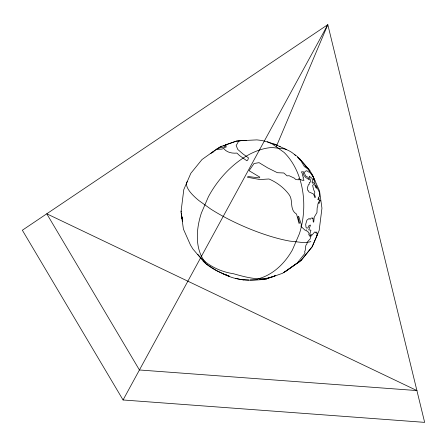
<?xml version="1.0" encoding="UTF-8"?>
<svg xmlns="http://www.w3.org/2000/svg" width="447" height="447" viewBox="0 0 447 447"><rect width="100%" height="100%" fill="white"/><g stroke="black" fill="none" stroke-linecap="round" stroke-linejoin="round"><path stroke-width="0.67" d="M276.352 146.465L327.813 24.635L424.65 422.365L123.065 399.976L22.35 230.227L327.824 24.635L123.065 399.976M283.677 272.709L297.294 262.942L304.709 253.611L305.038 252.801L304.603 251.901C306.217 249.432 304.508 245.816 307.011 243.827L307 242.9L308.156 241.034L310.078 239.039L311.19 235.474L310.665 235.519L310.039 236.429L308.737 234.586L309.05 233.68L308.62 232.149L307.184 231.607L306.48 229.875L305.29 230.412L300.965 226.422L301.379 224.746L298.652 216.259L297.92 216.817L299.551 222.997L299.065 223.494L296.54 214.102L294.433 212.459C289.913 207.179 293.115 200.077 289.136 194.696C284.102 187.813 276.81 182.337 268.965 178.984L259.947 179.554L247.431 177.247L247.99 176.509L259.204 177.895L259.802 177.129L249.096 170.72L254.047 163.496L259.059 162.663L267.747 167.91L277.375 172.704L283.8 172.983L287.086 175.861L289.131 175.721L294.623 178.297L295.433 179.353L296.434 179.588L298.428 179.806L298.529 178.766L302.088 180.214L303.977 180.42L302.982 177.867L303.535 177.722L302.608 175.637L302.608 174.269L301.429 171.832L303.569 171.804L303.479 174.85L305.698 177.42L309.397 179.901L308.005 177.319L305.631 175.894L304.625 173.671L304.552 172.492L305.145 171.352L306.765 170.715L308.626 172.022L309.944 172.318L313.319 176.694L313.878 179.158L313.207 178.118L313.347 178.884L314.37 180.689L315.046 183.734L314.464 183.913L313.179 182.437L312.419 183.214L312.017 181.745L312.833 181.102L311.967 178.28L309.307 176.224L309.179 177.224L310.235 179.37L310.436 181.236L310.235 182.292L309.408 182.37L309.045 184.65L308.424 184.65L307.279 188.293L307.659 190.361L308.223 190.439L308.832 191.88L313.313 193.875L314.61 196.496L314.582 197.401L315.493 197.311L314.442 194.316L314.817 192.087L313.632 189.74L312.643 185.376L313.766 184.466L315.135 185.466L315.772 187.544L316.549 188.232L315.683 184.7L319.499 192.579L319.538 196.607L318.627 197.177L317.957 199.664L318.934 197.859L319.214 200.558L319.655 201.027L320.002 200.133L320.102 200.887L318.957 203.592L318.784 201.714L317.851 204.178L317.739 206.335L317.169 207.788L316.945 212.643L314.241 217.141L313.733 222.053L313.28 222.07L312.995 217.963L312.436 218.477L312.274 217.946L311.129 218.142L310.129 219.36L309.101 218.505L306.899 220.17L305.687 224.344L306.011 227.361L306.804 228.154L307.938 227.909L309.117 225.366L310.503 225.098L308.737 229.853L310.894 230.199L309.939 233.937L310.184 235.2L311.615 234.591L311.838 235.284L314.71 231.971L315.476 232.099L315.526 232.837L316.862 231.993L316.811 234.334L317.515 233.652L317.621 234.262L312.213 246.794L301.032 260.59L285.287 271.692L284.655 271.608M316.621 235.748L316.895 235.424M218.024 148.689L219.365 147.359M297.456 263.132L299.646 261.461M224.958 145.454L225.668 144.828L236.357 141.073L241.777 140.548M216.108 149.678L215.867 149.874L219.633 147.136L222.014 146.113M215.275 150.309L212.833 152.03L213.61 151.667M210.883 153.45L213.079 151.991M216.527 149.197L201.994 159.54L190.824 173.319L183.795 189.601L181.007 211.889L183.415 229.099L190.467 245.012L192.925 249.04L203.217 261.07L206.358 264.054L216.46 270.53L223.461 273.894M220.349 146.795L236.379 141.163L241.793 140.637M223.338 145.973L224.416 145.627M268.239 277.961L274.626 276.173L275.536 275.453C262.188 281.945 247.007 277.52 233.541 273.748C219.958 271.692 206.475 265.155 197.848 254.377M266.602 278.995C252.812 280.856 238.441 281.197 225.657 274.883M242.475 140.604L256.841 139.889L259.21 140.151A70.308 52.042 -83.7 0 1 272.335 144.012L284.035 152.371A70.308 52.042 -83.7 0 1 299.445 233.641L292.411 249.923A70.308 52.042 -83.7 0 1 258.042 278.85M248.856 280.04L241.386 279.649L235.642 278.308M250.219 279.967L257.746 279.598M259.796 279.492L266.58 278.906L282.61 273.268L300.965 260.528L312.135 246.744L319.164 230.462L321.952 208.173L319.544 190.964L312.492 175.051M225.668 144.828L226.579 144.794L224.187 146.298L226.534 146.823L223.925 147.823L221.136 147.421L216.801 148.918L216.465 149.376L221.673 149.114L223.763 148.566C226.914 152.617 232.088 153.483 236.932 153.097L239.48 155.517L246.845 160.78L247.839 159.881L248.476 157.869L242.883 153.874L237.804 149.466L236.161 145.515L237.972 142.509A28.452 5.291 14.6 0 1 246.241 140.481M267.317 141.755L277.269 145.264M225.69 274.799L229.283 276.24L222.74 273.586M273.676 143.822L286.499 149.533M203.156 261.137C210.33 268.39 219.913 272.603 229.255 276.324M279.498 146.169L280.219 146.476M222.707 273.67L223.422 273.977M294.344 154.399L296.601 156.014M310.112 170.977C296.601 154.74 294.316 153.857 300.39 160.333M307.86 168.748L309.799 171.223M299.741 158.992L310.034 171.028M304.988 165.597L305.759 166.53M299.803 158.925L304.452 166.703L306.96 168.234L306.905 167.675L311.715 173.604L314.884 180.856L313.967 179.001M310.9 172.805L312.431 175.906M182.158 218.298L181.873 216.728L182.622 221.773M181.426 213.655L181.929 218.225L181.337 213.359M181.169 211.023L181.253 212.191M243.749 279.911A70.308 52.042 -83.7 0 1 242.408 279.738M295.819 155.774A70.308 43.677 -54.5 0 0 284.32 148.873L272.055 147.516A70.308 43.677 -54.5 0 0 208.414 196.73L201.385 213.012A70.308 43.677 -54.5 0 0 205.749 262.791M310.877 241.609A70.308 18.081 23.4 0 1 302.06 242.458L289.796 241.101A70.308 18.081 23.4 0 1 210.749 209.051L199.049 200.692A70.308 18.081 23.4 0 1 187.31 181.46M416.911 390.572L139.43 369.976L46.767 213.795L416.911 390.572"/></g></svg>
